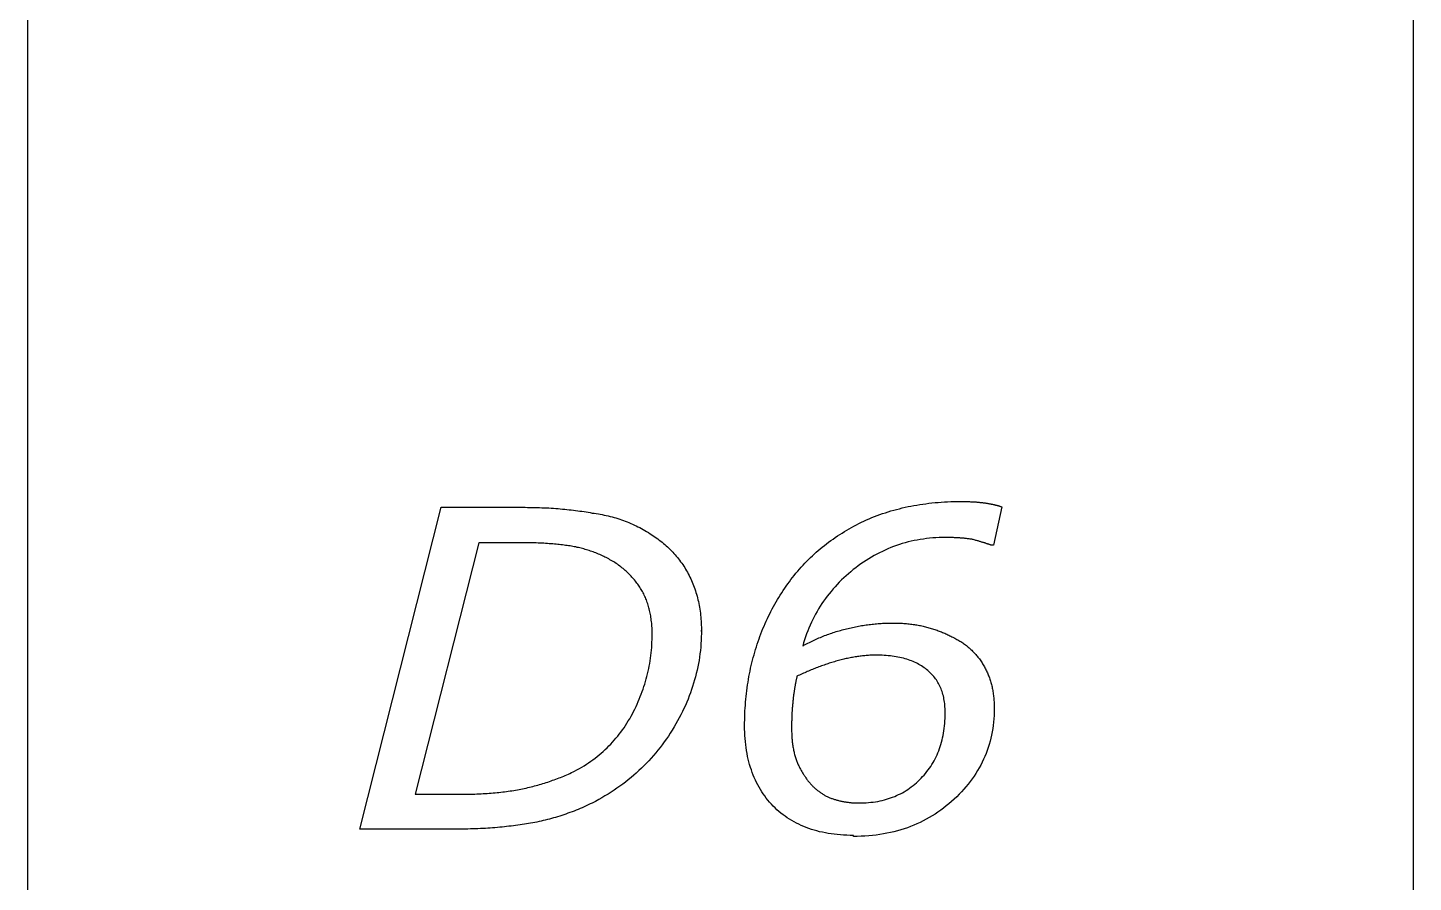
# Model space of a CAD drawing. Extents: x 0.06 to 4.03, y 0.06 to 10.05.
# Drawn here: x 0.061 to 2.026, y 6.72 to 7.931 of the extents above; entities that cross this region are included whole.
import ezdxf

# ---------------------------------------------------------------- set-up
doc = ezdxf.new("R2010")
doc.units = 0
doc.layers.add('CAPA_1', color=7, linetype='CONTINUOUS')

msp = doc.modelspace()

# ---------------------------------------------------------------- linework, layer by layer
at = {"layer": 'CAPA_1', "color": 7}
msp.add_lwpolyline([(0.0615, 9.143), (2.0257, 9.143), (2.0257, 0.0605), (0.0615, 0.0605)], close=True, dxfattribs=at)
for points in [[(0.6668, 6.7952), (0.5324, 6.7952), (0.6474, 7.2516), (0.7631, 7.2516)], [(0.7631, 7.2516), (0.7666, 7.2516), (0.7701, 7.2515), (0.7735, 7.2515), (0.7769, 7.2514), (0.7803, 7.2514), (0.7837, 7.2513), (0.7871, 7.2512), (0.7904, 7.251), (0.7937, 7.2509), (0.797, 7.2507), (0.8003, 7.2506), (0.8036, 7.2504), (0.8068, 7.2502), (0.8101, 7.2499), (0.8133, 7.2497), (0.8164, 7.2494), (0.8196, 7.2491), (0.8228, 7.2488), (0.8259, 7.2485), (0.829, 7.2482), (0.8321, 7.2478), (0.8351, 7.2475), (0.8382, 7.2471), (0.8412, 7.2467), (0.8442, 7.2463), (0.8472, 7.2459), (0.8501, 7.2454), (0.8531, 7.2449), (0.856, 7.2445), (0.8589, 7.244), (0.8618, 7.2434)], [(1.2544, 7.2354), (1.2581, 7.2369), (1.2619, 7.2384), (1.2657, 7.2399), (1.2695, 7.2413), (1.2734, 7.2426), (1.2773, 7.2439), (1.2812, 7.2452), (1.2851, 7.2464), (1.2891, 7.2475), (1.2931, 7.2486), (1.2972, 7.2496), (1.3012, 7.2506), (1.3053, 7.2516), (1.3094, 7.2525), (1.3136, 7.2533), (1.3177, 7.2541), (1.3219, 7.2548), (1.3262, 7.2555), (1.3304, 7.2561), (1.3347, 7.2567), (1.339, 7.2573), (1.3434, 7.2577), (1.3478, 7.2582), (1.3522, 7.2586), (1.3566, 7.2589), (1.3611, 7.2592), (1.3655, 7.2594), (1.3701, 7.2596), (1.3746, 7.2597), (1.3792, 7.2598), (1.3838, 7.2598)], [(1.3838, 7.2598), (1.3851, 7.2598), (1.3865, 7.2598), (1.3878, 7.2598), (1.3891, 7.2598), (1.3904, 7.2597), (1.3917, 7.2597), (1.3929, 7.2597), (1.3942, 7.2597), (1.3954, 7.2596), (1.3967, 7.2596), (1.3979, 7.2595), (1.399, 7.2595), (1.4002, 7.2594), (1.4014, 7.2594), (1.4025, 7.2593), (1.4037, 7.2592), (1.4048, 7.2592), (1.4059, 7.2591), (1.407, 7.259), (1.4081, 7.2589), (1.4091, 7.2588), (1.4102, 7.2587), (1.4112, 7.2586), (1.4122, 7.2585), (1.4132, 7.2584), (1.4142, 7.2583), (1.4152, 7.2582), (1.4161, 7.2581), (1.4171, 7.2579), (1.418, 7.2578), (1.4189, 7.2577)], [(1.4189, 7.2577), (1.4198, 7.2575), (1.4207, 7.2574), (1.4216, 7.2572), (1.4225, 7.2571), (1.4233, 7.2569), (1.4242, 7.2568), (1.425, 7.2566), (1.4258, 7.2565), (1.4267, 7.2563), (1.4275, 7.2562), (1.4283, 7.256), (1.4291, 7.2558), (1.4299, 7.2557), (1.4306, 7.2555), (1.4314, 7.2553), (1.4322, 7.2551), (1.4329, 7.255), (1.4336, 7.2548), (1.4344, 7.2546), (1.4351, 7.2544), (1.4358, 7.2542), (1.4365, 7.254), (1.4372, 7.2539), (1.4378, 7.2537), (1.4385, 7.2535), (1.4392, 7.2533), (1.4398, 7.2531), (1.4405, 7.2529), (1.4411, 7.2527), (1.4417, 7.2524), (1.4423, 7.2522)], [(1.4423, 7.2522), (1.4306, 7.198), (1.4273, 7.198)], [(0.8618, 7.2434), (0.8646, 7.2431), (0.8675, 7.2427), (0.8704, 7.2422), (0.8732, 7.2417), (0.876, 7.2412), (0.8788, 7.2406), (0.8816, 7.24), (0.8844, 7.2394), (0.8871, 7.2387), (0.8899, 7.238), (0.8926, 7.2373), (0.8953, 7.2365), (0.898, 7.2356), (0.9007, 7.2348), (0.9033, 7.2339), (0.906, 7.2329), (0.9086, 7.2319), (0.9112, 7.2309), (0.9138, 7.2299), (0.9164, 7.2288), (0.9189, 7.2276), (0.9215, 7.2264), (0.924, 7.2252), (0.9265, 7.224), (0.929, 7.2227), (0.9315, 7.2214), (0.934, 7.22), (0.9364, 7.2186), (0.9389, 7.2171), (0.9413, 7.2157), (0.9437, 7.2141)], [(1.1581, 7.1667), (1.1606, 7.1695), (1.1631, 7.1722), (1.1657, 7.1749), (1.1684, 7.1776), (1.1711, 7.1802), (1.1738, 7.1828), (1.1765, 7.1853), (1.1793, 7.1878), (1.1822, 7.1903), (1.185, 7.1927), (1.1879, 7.1951), (1.1909, 7.1975), (1.1939, 7.1998), (1.1969, 7.2021), (1.2, 7.2043), (1.2031, 7.2066), (1.2062, 7.2087), (1.2094, 7.2109), (1.2126, 7.213), (1.2159, 7.2151), (1.2192, 7.2171), (1.2225, 7.2191), (1.2259, 7.221), (1.2293, 7.223), (1.2328, 7.2248), (1.2363, 7.2267), (1.2398, 7.2285), (1.2434, 7.2303), (1.247, 7.232), (1.2507, 7.2337), (1.2544, 7.2354)], [(0.9437, 7.2141), (0.946, 7.2127), (0.9482, 7.2113), (0.9504, 7.2098), (0.9526, 7.2083), (0.9547, 7.2068), (0.9568, 7.2052), (0.9588, 7.2036), (0.9609, 7.202), (0.9629, 7.2004), (0.9648, 7.1987), (0.9667, 7.197), (0.9686, 7.1953), (0.9705, 7.1935), (0.9723, 7.1918), (0.9741, 7.1899), (0.9758, 7.1881), (0.9775, 7.1862), (0.9792, 7.1843), (0.9809, 7.1824), (0.9825, 7.1805), (0.984, 7.1785), (0.9856, 7.1765), (0.9871, 7.1744), (0.9886, 7.1724), (0.99, 7.1703), (0.9914, 7.1682), (0.9928, 7.166), (0.9941, 7.1638), (0.9954, 7.1616), (0.9966, 7.1594), (0.9979, 7.1571)], [(1.3627, 7.2088), (1.3581, 7.2088), (1.3536, 7.2086), (1.349, 7.2084), (1.3445, 7.2081), (1.34, 7.2077), (1.3356, 7.2072), (1.3312, 7.2066), (1.3268, 7.206), (1.3225, 7.2052), (1.3182, 7.2043), (1.3139, 7.2034), (1.3097, 7.2024), (1.3055, 7.2013), (1.3013, 7.2001), (1.2971, 7.1988), (1.293, 7.1974), (1.289, 7.1959), (1.2849, 7.1944), (1.2809, 7.1927), (1.2769, 7.191), (1.273, 7.1891), (1.2691, 7.1872), (1.2652, 7.1852), (1.2613, 7.1831), (1.2575, 7.1809), (1.2537, 7.1786), (1.25, 7.1763), (1.2463, 7.1738), (1.2426, 7.1713), (1.2389, 7.1687), (1.2353, 7.1659)], [(1.4008, 7.2061), (1.3997, 7.2063), (1.3985, 7.2064), (1.3973, 7.2066), (1.3961, 7.2068), (1.3949, 7.2069), (1.3937, 7.207), (1.3925, 7.2072), (1.3913, 7.2073), (1.3901, 7.2074), (1.3888, 7.2076), (1.3876, 7.2077), (1.3864, 7.2078), (1.3852, 7.2079), (1.384, 7.208), (1.3827, 7.2081), (1.3815, 7.2082), (1.3803, 7.2083), (1.379, 7.2083), (1.3778, 7.2084), (1.3766, 7.2085), (1.3753, 7.2085), (1.3741, 7.2086), (1.3728, 7.2086), (1.3716, 7.2087), (1.3703, 7.2087), (1.3691, 7.2087), (1.3678, 7.2088), (1.3665, 7.2088), (1.3653, 7.2088), (1.364, 7.2088), (1.3627, 7.2088)], [(0.7564, 7.2014), (0.7012, 7.2014), (0.6109, 6.8449), (0.6802, 6.8449)], [(0.8343, 7.196), (0.8323, 7.1963), (0.8303, 7.1967), (0.8282, 7.197), (0.8261, 7.1973), (0.824, 7.1976), (0.8218, 7.1979), (0.8196, 7.1982), (0.8174, 7.1984), (0.8151, 7.1987), (0.8128, 7.1989), (0.8104, 7.1992), (0.8081, 7.1994), (0.8057, 7.1996), (0.8032, 7.1998), (0.8007, 7.2), (0.7982, 7.2002), (0.7957, 7.2003), (0.7931, 7.2005), (0.7905, 7.2006), (0.7878, 7.2007), (0.7851, 7.2009), (0.7824, 7.201), (0.7797, 7.2011), (0.7769, 7.2012), (0.7741, 7.2012), (0.7712, 7.2013), (0.7683, 7.2013), (0.7654, 7.2014), (0.7624, 7.2014), (0.7594, 7.2014), (0.7564, 7.2014)], [(0.8922, 7.1743), (0.8904, 7.1753), (0.8887, 7.1763), (0.8869, 7.1773), (0.8851, 7.1783), (0.8834, 7.1793), (0.8816, 7.1802), (0.8798, 7.1811), (0.878, 7.182), (0.8762, 7.1828), (0.8743, 7.1837), (0.8725, 7.1845), (0.8707, 7.1853), (0.8688, 7.186), (0.867, 7.1868), (0.8651, 7.1875), (0.8632, 7.1882), (0.8614, 7.1889), (0.8595, 7.1895), (0.8576, 7.1902), (0.8557, 7.1908), (0.8538, 7.1914), (0.8519, 7.1919), (0.85, 7.1925), (0.848, 7.193), (0.8461, 7.1935), (0.8442, 7.194), (0.8422, 7.1944), (0.8403, 7.1948), (0.8383, 7.1953), (0.8363, 7.1956), (0.8343, 7.196)], [(1.4273, 7.198), (1.4268, 7.1981), (1.4262, 7.1983), (1.4257, 7.1985), (1.4251, 7.1987), (1.4245, 7.1989), (1.4239, 7.1991), (1.4232, 7.1993), (1.4226, 7.1995), (1.4219, 7.1998), (1.4212, 7.2), (1.4204, 7.2002), (1.4197, 7.2005), (1.4189, 7.2007), (1.4181, 7.201), (1.4172, 7.2012), (1.4164, 7.2015), (1.4155, 7.2017), (1.4146, 7.202), (1.4137, 7.2023), (1.4127, 7.2026), (1.4118, 7.2029), (1.4108, 7.2032), (1.4098, 7.2035), (1.4087, 7.2038), (1.4077, 7.2041), (1.4066, 7.2044), (1.4055, 7.2047), (1.4044, 7.2051), (1.4032, 7.2054), (1.402, 7.2058), (1.4008, 7.2061)], [(0.933, 7.132), (0.9321, 7.1335), (0.9312, 7.1351), (0.9303, 7.1366), (0.9293, 7.1381), (0.9283, 7.1397), (0.9273, 7.1412), (0.9262, 7.1427), (0.9252, 7.1441), (0.924, 7.1456), (0.9229, 7.147), (0.9217, 7.1485), (0.9205, 7.1499), (0.9193, 7.1513), (0.918, 7.1527), (0.9168, 7.1541), (0.9154, 7.1554), (0.9141, 7.1568), (0.9127, 7.1581), (0.9113, 7.1594), (0.9099, 7.1608), (0.9084, 7.1621), (0.9069, 7.1633), (0.9054, 7.1646), (0.9039, 7.1659), (0.9023, 7.1671), (0.9007, 7.1683), (0.899, 7.1696), (0.8974, 7.1708), (0.8957, 7.172), (0.8939, 7.1731), (0.8922, 7.1743)], [(0.9979, 7.1571), (0.9991, 7.1549), (1.0002, 7.1526), (1.0013, 7.1503), (1.0024, 7.1479), (1.0034, 7.1455), (1.0044, 7.1432), (1.0054, 7.1407), (1.0063, 7.1383), (1.0072, 7.1358), (1.008, 7.1333), (1.0088, 7.1308), (1.0096, 7.1283), (1.0103, 7.1257), (1.011, 7.1231), (1.0116, 7.1205), (1.0122, 7.1179), (1.0128, 7.1152), (1.0133, 7.1125), (1.0138, 7.1098), (1.0142, 7.1071), (1.0146, 7.1044), (1.015, 7.1016), (1.0153, 7.0988), (1.0156, 7.0959), (1.0159, 7.0931), (1.0161, 7.0902), (1.0163, 7.0873), (1.0164, 7.0844), (1.0165, 7.0814), (1.0166, 7.0785), (1.0166, 7.0755)], [(1.0982, 7.0649), (1.0995, 7.0686), (1.1009, 7.0723), (1.1023, 7.0759), (1.1038, 7.0795), (1.1053, 7.0831), (1.1068, 7.0866), (1.1084, 7.0902), (1.11, 7.0937), (1.1116, 7.0971), (1.1133, 7.1006), (1.1151, 7.104), (1.1168, 7.1074), (1.1187, 7.1107), (1.1205, 7.1141), (1.1224, 7.1174), (1.1243, 7.1207), (1.1263, 7.1239), (1.1283, 7.1271), (1.1304, 7.1304), (1.1325, 7.1335), (1.1346, 7.1367), (1.1367, 7.1398), (1.139, 7.1429), (1.1412, 7.146), (1.1435, 7.149), (1.1458, 7.152), (1.1482, 7.155), (1.1506, 7.158), (1.153, 7.1609), (1.1555, 7.1638), (1.1581, 7.1667)], [(1.2353, 7.1659), (1.2317, 7.1632), (1.2283, 7.1603), (1.2248, 7.1574), (1.2215, 7.1545), (1.2182, 7.1515), (1.2151, 7.1485), (1.2119, 7.1454), (1.2089, 7.1422), (1.206, 7.139), (1.2031, 7.1358), (1.2003, 7.1324), (1.1975, 7.1291), (1.1949, 7.1257), (1.1923, 7.1222), (1.1898, 7.1187), (1.1874, 7.1151), (1.185, 7.1114), (1.1827, 7.1078), (1.1805, 7.104), (1.1784, 7.1002), (1.1764, 7.0964), (1.1744, 7.0925), (1.1725, 7.0885), (1.1707, 7.0845), (1.1689, 7.0804), (1.1673, 7.0763), (1.1657, 7.0722), (1.1642, 7.0679), (1.1627, 7.0637), (1.1614, 7.0593), (1.1601, 7.0549)], [(0.9467, 7.072), (0.9467, 7.0742), (0.9466, 7.0765), (0.9466, 7.0787), (0.9465, 7.0808), (0.9463, 7.083), (0.9462, 7.0852), (0.946, 7.0873), (0.9458, 7.0894), (0.9455, 7.0915), (0.9453, 7.0935), (0.945, 7.0956), (0.9446, 7.0976), (0.9443, 7.0996), (0.9439, 7.1016), (0.9435, 7.1035), (0.943, 7.1054), (0.9426, 7.1074), (0.9421, 7.1092), (0.9416, 7.1111), (0.941, 7.113), (0.9404, 7.1148), (0.9398, 7.1166), (0.9392, 7.1184), (0.9385, 7.1202), (0.9378, 7.1219), (0.9371, 7.1236), (0.9363, 7.1253), (0.9355, 7.127), (0.9347, 7.1287), (0.9339, 7.1303), (0.933, 7.132)], [(0.9186, 6.9586), (0.9204, 6.9621), (0.9221, 6.9656), (0.9238, 6.9691), (0.9254, 6.9725), (0.9269, 6.9761), (0.9284, 6.9796), (0.9299, 6.9831), (0.9312, 6.9867), (0.9326, 6.9902), (0.9338, 6.9938), (0.935, 6.9974), (0.9362, 7.001), (0.9372, 7.0046), (0.9383, 7.0082), (0.9392, 7.0118), (0.9401, 7.0155), (0.941, 7.0192), (0.9418, 7.0228), (0.9425, 7.0265), (0.9432, 7.0302), (0.9438, 7.0339), (0.9443, 7.0377), (0.9448, 7.0414), (0.9453, 7.0452), (0.9457, 7.0489), (0.946, 7.0527), (0.9462, 7.0565), (0.9464, 7.0603), (0.9466, 7.0641), (0.9467, 7.068), (0.9467, 7.0718)], [(0.9467, 7.0718), (0.9467, 7.072)], [(1.0166, 7.0774), (1.0166, 7.0726), (1.0164, 7.0678), (1.0162, 7.063), (1.0159, 7.0582), (1.0155, 7.0535), (1.015, 7.0487), (1.0145, 7.044), (1.0138, 7.0393), (1.0131, 7.0346), (1.0123, 7.0299), (1.0114, 7.0253), (1.0104, 7.0206), (1.0093, 7.016), (1.0081, 7.0114), (1.0069, 7.0068), (1.0055, 7.0023), (1.0041, 6.9977), (1.0026, 6.9932), (1.001, 6.9886), (0.9993, 6.9841), (0.9976, 6.9797), (0.9957, 6.9752), (0.9938, 6.9707), (0.9917, 6.9663), (0.9896, 6.9619), (0.9874, 6.9575), (0.9851, 6.9531), (0.9828, 6.9487), (0.9803, 6.9444), (0.9778, 6.9401), (0.9751, 6.9357)], [(1.0166, 7.0755), (1.0166, 7.0774)], [(1.1601, 7.0549), (1.1619, 7.056), (1.1638, 7.057), (1.1657, 7.058), (1.1676, 7.059), (1.1696, 7.06), (1.1715, 7.0609), (1.1734, 7.0619), (1.1753, 7.0628), (1.1773, 7.0637), (1.1793, 7.0646), (1.1812, 7.0655), (1.1832, 7.0663), (1.1852, 7.0672), (1.1872, 7.068), (1.1892, 7.0688), (1.1912, 7.0696), (1.1932, 7.0703), (1.1952, 7.0711), (1.1972, 7.0718), (1.1993, 7.0726), (1.2013, 7.0733), (1.2034, 7.0739), (1.2054, 7.0746), (1.2075, 7.0753), (1.2096, 7.0759), (1.2117, 7.0765), (1.2138, 7.0771), (1.2159, 7.0777), (1.218, 7.0783), (1.2201, 7.0788), (1.2223, 7.0794)], [(1.2223, 7.0794), (1.2244, 7.0799), (1.2265, 7.0804), (1.2287, 7.0809), (1.2308, 7.0813), (1.2329, 7.0818), (1.2351, 7.0822), (1.2372, 7.0826), (1.2393, 7.083), (1.2415, 7.0834), (1.2436, 7.0838), (1.2457, 7.0841), (1.2478, 7.0844), (1.25, 7.0848), (1.2521, 7.0851), (1.2542, 7.0853), (1.2564, 7.0856), (1.2585, 7.0858), (1.2606, 7.0861), (1.2627, 7.0863), (1.2648, 7.0865), (1.267, 7.0867), (1.2691, 7.0868), (1.2712, 7.087), (1.2733, 7.0871), (1.2754, 7.0872), (1.2776, 7.0873), (1.2797, 7.0874), (1.2818, 7.0874), (1.2839, 7.0875), (1.286, 7.0875), (1.2881, 7.0875)], [(1.2881, 7.0875), (1.2901, 7.0875), (1.2921, 7.0875), (1.294, 7.0874), (1.296, 7.0874), (1.2979, 7.0873), (1.2998, 7.0872), (1.3018, 7.0871), (1.3036, 7.087), (1.3055, 7.0868), (1.3074, 7.0867), (1.3093, 7.0865), (1.3111, 7.0863), (1.313, 7.0861), (1.3148, 7.0858), (1.3166, 7.0856), (1.3184, 7.0853), (1.3202, 7.0851), (1.322, 7.0848), (1.3237, 7.0844), (1.3255, 7.0841), (1.3272, 7.0838), (1.329, 7.0834), (1.3307, 7.083), (1.3324, 7.0826), (1.3341, 7.0822), (1.3358, 7.0818), (1.3374, 7.0813), (1.3391, 7.0809), (1.3407, 7.0804), (1.3424, 7.0799), (1.344, 7.0794)], [(1.344, 7.0794), (1.3456, 7.0788), (1.3473, 7.0783), (1.3489, 7.0777), (1.3505, 7.0772), (1.3521, 7.0766), (1.3536, 7.076), (1.3552, 7.0754), (1.3568, 7.0748), (1.3583, 7.0742), (1.3598, 7.0735), (1.3614, 7.0729), (1.3629, 7.0722), (1.3644, 7.0716), (1.3659, 7.0709), (1.3673, 7.0702), (1.3688, 7.0695), (1.3703, 7.0688), (1.3717, 7.0681), (1.3731, 7.0673), (1.3746, 7.0666), (1.376, 7.0658), (1.3774, 7.0651), (1.3788, 7.0643), (1.3801, 7.0635), (1.3815, 7.0627), (1.3829, 7.0619), (1.3842, 7.0611), (1.3855, 7.0602), (1.3869, 7.0594), (1.3882, 7.0585), (1.3895, 7.0576)], [(1.0778, 6.9417), (1.0778, 6.946), (1.0779, 6.9502), (1.078, 6.9545), (1.0781, 6.9587), (1.0783, 6.9629), (1.0786, 6.967), (1.0788, 6.9712), (1.0792, 6.9753), (1.0795, 6.9794), (1.0799, 6.9835), (1.0804, 6.9876), (1.0809, 6.9916), (1.0814, 6.9957), (1.082, 6.9997), (1.0826, 7.0037), (1.0832, 7.0076), (1.0839, 7.0116), (1.0847, 7.0155), (1.0855, 7.0194), (1.0863, 7.0233), (1.0872, 7.0272), (1.0881, 7.0311), (1.089, 7.0349), (1.09, 7.0387), (1.0911, 7.0425), (1.0921, 7.0463), (1.0933, 7.0501), (1.0944, 7.0538), (1.0956, 7.0576), (1.0969, 7.0613), (1.0982, 7.0649)], [(1.3895, 7.0576), (1.3908, 7.0566), (1.3922, 7.0555), (1.3935, 7.0544), (1.3948, 7.0533), (1.3961, 7.0522), (1.3973, 7.0511), (1.3986, 7.0499), (1.3998, 7.0488), (1.401, 7.0476), (1.4021, 7.0464), (1.4033, 7.0452), (1.4044, 7.044), (1.4055, 7.0428), (1.4066, 7.0416), (1.4076, 7.0403), (1.4086, 7.039), (1.4096, 7.0377), (1.4106, 7.0365), (1.4116, 7.0351), (1.4125, 7.0338), (1.4134, 7.0325), (1.4143, 7.0311), (1.4152, 7.0298), (1.416, 7.0284), (1.4168, 7.027), (1.4176, 7.0256), (1.4184, 7.0241), (1.4191, 7.0227), (1.4199, 7.0212), (1.4206, 7.0198), (1.4212, 7.0183)], [(1.2089, 7.0337), (1.207, 7.0332), (1.2052, 7.0327), (1.2033, 7.0321), (1.2015, 7.0315), (1.1996, 7.031), (1.1978, 7.0304), (1.1959, 7.0298), (1.1941, 7.0292), (1.1922, 7.0286), (1.1904, 7.0279), (1.1886, 7.0273), (1.1867, 7.0266), (1.1849, 7.026), (1.183, 7.0253), (1.1812, 7.0246), (1.1794, 7.0239), (1.1775, 7.0232), (1.1757, 7.0225), (1.1739, 7.0217), (1.1721, 7.021), (1.1702, 7.0202), (1.1684, 7.0194), (1.1666, 7.0187), (1.1648, 7.0179), (1.1629, 7.0171), (1.1611, 7.0163), (1.1593, 7.0154), (1.1575, 7.0146), (1.1557, 7.0138), (1.1538, 7.0129), (1.152, 7.012)], [(1.2634, 7.0419), (1.2618, 7.0419), (1.2601, 7.0418), (1.2584, 7.0418), (1.2568, 7.0417), (1.2551, 7.0417), (1.2534, 7.0416), (1.2517, 7.0415), (1.25, 7.0413), (1.2483, 7.0412), (1.2466, 7.041), (1.2449, 7.0409), (1.2432, 7.0407), (1.2414, 7.0404), (1.2397, 7.0402), (1.2379, 7.04), (1.2362, 7.0397), (1.2344, 7.0394), (1.2326, 7.0391), (1.2309, 7.0388), (1.2291, 7.0385), (1.2273, 7.0381), (1.2255, 7.0378), (1.2237, 7.0374), (1.2218, 7.037), (1.22, 7.0366), (1.2182, 7.0362), (1.2163, 7.0357), (1.2145, 7.0352), (1.2126, 7.0348), (1.2108, 7.0343), (1.2089, 7.0337)], [(1.3373, 7.0202), (1.3357, 7.0215), (1.334, 7.0229), (1.3323, 7.0242), (1.3305, 7.0254), (1.3287, 7.0266), (1.3268, 7.0278), (1.3249, 7.0289), (1.3229, 7.0299), (1.3209, 7.0309), (1.3188, 7.0319), (1.3167, 7.0328), (1.3145, 7.0337), (1.3123, 7.0346), (1.31, 7.0354), (1.3076, 7.0361), (1.3053, 7.0368), (1.3028, 7.0375), (1.3003, 7.0381), (1.2978, 7.0386), (1.2952, 7.0391), (1.2926, 7.0396), (1.2899, 7.0401), (1.2871, 7.0404), (1.2844, 7.0408), (1.2815, 7.0411), (1.2786, 7.0413), (1.2757, 7.0415), (1.2727, 7.0417), (1.2696, 7.0418), (1.2665, 7.0419), (1.2634, 7.0419)], [(1.3621, 6.9613), (1.362, 6.9637), (1.3619, 6.9662), (1.3618, 6.9686), (1.3616, 6.9709), (1.3614, 6.9732), (1.3611, 6.9755), (1.3608, 6.9778), (1.3604, 6.98), (1.36, 6.9821), (1.3595, 6.9842), (1.3589, 6.9863), (1.3583, 6.9884), (1.3577, 6.9904), (1.357, 6.9924), (1.3563, 6.9943), (1.3555, 6.9962), (1.3546, 6.9981), (1.3537, 6.9999), (1.3528, 7.0017), (1.3518, 7.0034), (1.3507, 7.0051), (1.3496, 7.0068), (1.3484, 7.0085), (1.3472, 7.01), (1.346, 7.0116), (1.3446, 7.0131), (1.3433, 7.0146), (1.3419, 7.0161), (1.3404, 7.0175), (1.3389, 7.0188), (1.3373, 7.0202)], [(1.4212, 7.0183), (1.4219, 7.0169), (1.4225, 7.0155), (1.4232, 7.014), (1.4237, 7.0125), (1.4243, 7.0111), (1.4249, 7.0096), (1.4254, 7.008), (1.4259, 7.0065), (1.4264, 7.005), (1.4269, 7.0034), (1.4273, 7.0018), (1.4277, 7.0002), (1.4281, 6.9986), (1.4285, 6.9969), (1.4288, 6.9953), (1.4292, 6.9936), (1.4295, 6.9919), (1.4298, 6.9902), (1.4301, 6.9884), (1.4303, 6.9867), (1.4305, 6.9849), (1.4307, 6.9831), (1.4309, 6.9813), (1.4311, 6.9795), (1.4312, 6.9776), (1.4313, 6.9758), (1.4314, 6.9739), (1.4315, 6.972), (1.4316, 6.9701), (1.4316, 6.9681), (1.4316, 6.9662)], [(1.152, 7.012), (1.1518, 7.0111), (1.1516, 7.0102), (1.1514, 7.0093), (1.1512, 7.0084), (1.151, 7.0075), (1.1508, 7.0065), (1.1506, 7.0056), (1.1504, 7.0046), (1.1502, 7.0036), (1.15, 7.0026), (1.1498, 7.0016), (1.1496, 7.0005), (1.1494, 6.9995), (1.1492, 6.9984), (1.149, 6.9974), (1.1489, 6.9963), (1.1487, 6.9952), (1.1485, 6.9941), (1.1483, 6.9929), (1.1481, 6.9918), (1.148, 6.9907), (1.1478, 6.9895), (1.1476, 6.9883), (1.1475, 6.9871), (1.1473, 6.9859), (1.1471, 6.9847), (1.147, 6.9834), (1.1468, 6.9822), (1.1467, 6.9809), (1.1465, 6.9797), (1.1464, 6.9784)], [(1.1464, 6.9784), (1.1462, 6.9771), (1.1461, 6.9759), (1.146, 6.9747), (1.1459, 6.9734), (1.1458, 6.9722), (1.1457, 6.971), (1.1455, 6.9697), (1.1455, 6.9685), (1.1454, 6.9672), (1.1453, 6.9659), (1.1452, 6.9647), (1.1451, 6.9634), (1.145, 6.9622), (1.1449, 6.9609), (1.1449, 6.9596), (1.1448, 6.9583), (1.1448, 6.957), (1.1447, 6.9558), (1.1446, 6.9545), (1.1446, 6.9532), (1.1446, 6.9519), (1.1445, 6.9506), (1.1445, 6.9493), (1.1444, 6.948), (1.1444, 6.9467), (1.1444, 6.9454), (1.1444, 6.944), (1.1444, 6.9427), (1.1444, 6.9414), (1.1443, 6.9401), (1.1443, 6.9388)], [(0.8367, 6.8775), (0.8401, 6.8793), (0.8435, 6.8812), (0.8469, 6.8832), (0.8501, 6.8852), (0.8534, 6.8872), (0.8566, 6.8894), (0.8597, 6.8915), (0.8628, 6.8937), (0.8658, 6.896), (0.8687, 6.8983), (0.8716, 6.9006), (0.8745, 6.9031), (0.8773, 6.9055), (0.8801, 6.908), (0.8828, 6.9106), (0.8854, 6.9132), (0.888, 6.9159), (0.8905, 6.9186), (0.893, 6.9214), (0.8954, 6.9242), (0.8978, 6.9271), (0.9001, 6.93), (0.9024, 6.933), (0.9046, 6.936), (0.9068, 6.9391), (0.9089, 6.9422), (0.9109, 6.9454), (0.9129, 6.9486), (0.9149, 6.9519), (0.9168, 6.9553), (0.9186, 6.9586)], [(1.3279, 6.8674), (1.3301, 6.8697), (1.3322, 6.872), (1.3342, 6.8744), (1.3362, 6.8768), (1.3381, 6.8792), (1.3399, 6.8818), (1.3416, 6.8843), (1.3433, 6.8869), (1.3449, 6.8896), (1.3464, 6.8923), (1.3479, 6.895), (1.3492, 6.8978), (1.3506, 6.9006), (1.3518, 6.9035), (1.353, 6.9064), (1.3541, 6.9094), (1.3551, 6.9124), (1.3561, 6.9154), (1.3569, 6.9185), (1.3578, 6.9217), (1.3585, 6.9249), (1.3592, 6.9281), (1.3598, 6.9314), (1.3603, 6.9348), (1.3608, 6.9381), (1.3612, 6.9416), (1.3615, 6.945), (1.3617, 6.9486), (1.3619, 6.9521), (1.362, 6.9557), (1.3621, 6.9594)], [(1.3621, 6.9594), (1.3621, 6.9613)], [(1.4316, 6.9662), (1.4316, 6.9613), (1.4314, 6.9565), (1.4311, 6.9518), (1.4307, 6.9471), (1.4301, 6.9424), (1.4295, 6.9378), (1.4287, 6.9333), (1.4278, 6.9287), (1.4268, 6.9243), (1.4257, 6.9199), (1.4245, 6.9155), (1.4231, 6.9112), (1.4216, 6.9069), (1.42, 6.9026), (1.4183, 6.8985), (1.4165, 6.8943), (1.4145, 6.8902), (1.4124, 6.8862), (1.4103, 6.8822), (1.4079, 6.8782), (1.4055, 6.8743), (1.403, 6.8704), (1.4003, 6.8666), (1.3975, 6.8629), (1.3946, 6.8592), (1.3916, 6.8555), (1.3885, 6.8519), (1.3852, 6.8483), (1.3819, 6.8447), (1.3784, 6.8413), (1.3748, 6.8378)], [(0.9751, 6.9357), (0.9724, 6.9315), (0.9697, 6.9273), (0.9668, 6.9231), (0.9639, 6.919), (0.961, 6.915), (0.9579, 6.911), (0.9548, 6.9071), (0.9517, 6.9033), (0.9485, 6.8995), (0.9452, 6.8958), (0.9419, 6.8922), (0.9385, 6.8886), (0.935, 6.885), (0.9315, 6.8816), (0.9279, 6.8782), (0.9242, 6.8748), (0.9205, 6.8716), (0.9167, 6.8684), (0.9129, 6.8652), (0.909, 6.8621), (0.905, 6.8591), (0.9009, 6.8562), (0.8968, 6.8533), (0.8927, 6.8504), (0.8885, 6.8477), (0.8842, 6.8449), (0.8798, 6.8423), (0.8754, 6.8397), (0.8709, 6.8372), (0.8664, 6.8347), (0.8618, 6.8323)], [(1.1183, 6.828), (1.1157, 6.8308), (1.1132, 6.8335), (1.1108, 6.8364), (1.1085, 6.8393), (1.1063, 6.8423), (1.1041, 6.8453), (1.102, 6.8484), (1.1001, 6.8516), (1.0982, 6.8548), (1.0964, 6.8581), (1.0946, 6.8615), (1.093, 6.8649), (1.0914, 6.8684), (1.09, 6.8719), (1.0886, 6.8755), (1.0873, 6.8792), (1.086, 6.8829), (1.0849, 6.8867), (1.0839, 6.8906), (1.0829, 6.8945), (1.082, 6.8985), (1.0812, 6.9025), (1.0805, 6.9066), (1.0799, 6.9108), (1.0793, 6.915), (1.0788, 6.9193), (1.0785, 6.9237), (1.0782, 6.9281), (1.078, 6.9326), (1.0778, 6.9371), (1.0778, 6.9417)], [(1.1443, 6.9388), (1.1444, 6.9368), (1.1444, 6.9349), (1.1444, 6.9331), (1.1445, 6.9312), (1.1446, 6.9294), (1.1447, 6.9276), (1.1448, 6.9258), (1.1449, 6.924), (1.1451, 6.9222), (1.1452, 6.9205), (1.1454, 6.9188), (1.1456, 6.9171), (1.1458, 6.9154), (1.1461, 6.9138), (1.1463, 6.9121), (1.1466, 6.9105), (1.1469, 6.9089), (1.1472, 6.9074), (1.1475, 6.9058), (1.1478, 6.9043), (1.1482, 6.9028), (1.1486, 6.9013), (1.1489, 6.8998), (1.1494, 6.8984), (1.1498, 6.897), (1.1502, 6.8955), (1.1507, 6.8942), (1.1512, 6.8928), (1.1517, 6.8914), (1.1522, 6.8901), (1.1527, 6.8888)], [(0.7654, 6.8531), (0.7679, 6.8536), (0.7703, 6.8542), (0.7727, 6.8547), (0.7751, 6.8553), (0.7775, 6.8559), (0.7799, 6.8565), (0.7823, 6.8572), (0.7847, 6.8578), (0.787, 6.8585), (0.7894, 6.8592), (0.7917, 6.8599), (0.7941, 6.8606), (0.7964, 6.8613), (0.7987, 6.8621), (0.801, 6.8629), (0.8033, 6.8636), (0.8056, 6.8645), (0.8079, 6.8653), (0.8101, 6.8661), (0.8124, 6.867), (0.8147, 6.8678), (0.8169, 6.8687), (0.8191, 6.8696), (0.8214, 6.8706), (0.8236, 6.8715), (0.8258, 6.8725), (0.828, 6.8734), (0.8302, 6.8744), (0.8323, 6.8754), (0.8345, 6.8765), (0.8367, 6.8775)], [(1.1527, 6.8888), (1.1533, 6.8876), (1.1538, 6.8864), (1.1544, 6.8852), (1.155, 6.884), (1.1556, 6.8828), (1.1562, 6.8817), (1.1568, 6.8805), (1.1574, 6.8794), (1.1581, 6.8783), (1.1587, 6.8772), (1.1593, 6.8761), (1.16, 6.875), (1.1606, 6.8739), (1.1613, 6.8729), (1.162, 6.8718), (1.1627, 6.8708), (1.1634, 6.8698), (1.164, 6.8688), (1.1647, 6.8678), (1.1655, 6.8668), (1.1662, 6.8658), (1.1669, 6.8649), (1.1676, 6.8639), (1.1684, 6.863), (1.1691, 6.8621), (1.1699, 6.8612), (1.1706, 6.8603), (1.1714, 6.8594), (1.1722, 6.8585), (1.173, 6.8576), (1.1738, 6.8568)], [(1.1738, 6.8568), (1.1746, 6.8559), (1.1755, 6.8551), (1.1764, 6.8542), (1.1773, 6.8534), (1.1782, 6.8526), (1.1791, 6.8518), (1.18, 6.8511), (1.1809, 6.8503), (1.1819, 6.8496), (1.1828, 6.8489), (1.1837, 6.8482), (1.1847, 6.8475), (1.1856, 6.8468), (1.1866, 6.8462), (1.1876, 6.8456), (1.1886, 6.845), (1.1896, 6.8444), (1.1906, 6.8438), (1.1916, 6.8432), (1.1926, 6.8427), (1.1936, 6.8421), (1.1946, 6.8416), (1.1957, 6.8411), (1.1967, 6.8407), (1.1977, 6.8402), (1.1988, 6.8398), (1.1999, 6.8393), (1.2009, 6.8389), (1.202, 6.8385), (1.2031, 6.8382), (1.2042, 6.8378)], [(1.24, 6.8324), (1.2435, 6.8324), (1.2469, 6.8325), (1.2503, 6.8327), (1.2536, 6.833), (1.2569, 6.8333), (1.2602, 6.8337), (1.2634, 6.8342), (1.2666, 6.8347), (1.2697, 6.8353), (1.2728, 6.836), (1.2759, 6.8368), (1.2789, 6.8376), (1.2818, 6.8385), (1.2848, 6.8395), (1.2876, 6.8406), (1.2905, 6.8417), (1.2933, 6.8429), (1.296, 6.8442), (1.2987, 6.8455), (1.3014, 6.8469), (1.304, 6.8484), (1.3066, 6.85), (1.3092, 6.8516), (1.3116, 6.8534), (1.3141, 6.8551), (1.3165, 6.857), (1.3189, 6.8589), (1.3212, 6.8609), (1.3235, 6.863), (1.3257, 6.8652), (1.3279, 6.8674)], [(0.6802, 6.8449), (0.6832, 6.8449), (0.6863, 6.845), (0.6893, 6.845), (0.6923, 6.8451), (0.6953, 6.8451), (0.6983, 6.8452), (0.7012, 6.8453), (0.7042, 6.8455), (0.7071, 6.8456), (0.7099, 6.8458), (0.7128, 6.846), (0.7156, 6.8462), (0.7185, 6.8464), (0.7212, 6.8466), (0.724, 6.8468), (0.7268, 6.8471), (0.7295, 6.8474), (0.7322, 6.8477), (0.7349, 6.848), (0.7376, 6.8483), (0.7402, 6.8487), (0.7428, 6.849), (0.7454, 6.8494), (0.748, 6.8498), (0.7506, 6.8502), (0.7531, 6.8507), (0.7556, 6.8511), (0.7581, 6.8516), (0.7606, 6.8521), (0.763, 6.8526), (0.7654, 6.8531)], [(1.2042, 6.8378), (1.2053, 6.8375), (1.2065, 6.8371), (1.2076, 6.8368), (1.2087, 6.8365), (1.2098, 6.8362), (1.211, 6.8359), (1.2121, 6.8356), (1.2133, 6.8354), (1.2144, 6.8351), (1.2155, 6.8349), (1.2167, 6.8346), (1.2178, 6.8344), (1.219, 6.8342), (1.2201, 6.834), (1.2213, 6.8338), (1.2224, 6.8336), (1.2236, 6.8335), (1.2247, 6.8333), (1.2259, 6.8332), (1.2271, 6.8331), (1.2282, 6.8329), (1.2294, 6.8328), (1.2306, 6.8327), (1.2317, 6.8326), (1.2329, 6.8326), (1.2341, 6.8325), (1.2353, 6.8325), (1.2364, 6.8324), (1.2376, 6.8324), (1.2388, 6.8324), (1.24, 6.8324)], [(1.3748, 6.8378), (1.3711, 6.8345), (1.3673, 6.8312), (1.3635, 6.8281), (1.3597, 6.825), (1.3558, 6.8221), (1.3518, 6.8193), (1.3477, 6.8166), (1.3436, 6.814), (1.3394, 6.8116), (1.3352, 6.8092), (1.3309, 6.8069), (1.3265, 6.8048), (1.3221, 6.8027), (1.3176, 6.8008), (1.3131, 6.799), (1.3085, 6.7973), (1.3038, 6.7957), (1.2991, 6.7942), (1.2943, 6.7928), (1.2894, 6.7916), (1.2845, 6.7904), (1.2796, 6.7894), (1.2745, 6.7884), (1.2694, 6.7876), (1.2642, 6.7869), (1.259, 6.7863), (1.2537, 6.7858), (1.2484, 6.7854), (1.243, 6.7851), (1.2375, 6.785), (1.232, 6.7849)], [(0.8618, 6.8323), (0.8589, 6.831), (0.8561, 6.8296), (0.8532, 6.8283), (0.8503, 6.827), (0.8475, 6.8257), (0.8446, 6.8245), (0.8417, 6.8233), (0.8388, 6.8221), (0.836, 6.8209), (0.8331, 6.8198), (0.8302, 6.8187), (0.8273, 6.8177), (0.8244, 6.8167), (0.8215, 6.8157), (0.8186, 6.8147), (0.8157, 6.8138), (0.8127, 6.8129), (0.8098, 6.812), (0.8069, 6.8111), (0.804, 6.8103), (0.801, 6.8095), (0.7981, 6.8088), (0.7952, 6.808), (0.7922, 6.8073), (0.7893, 6.8067), (0.7863, 6.806), (0.7833, 6.8054), (0.7804, 6.8049), (0.7774, 6.8043), (0.7744, 6.8038), (0.7715, 6.8033)], [(1.232, 6.7865), (1.2273, 6.7865), (1.2226, 6.7867), (1.2181, 6.7869), (1.2136, 6.7872), (1.2092, 6.7876), (1.2048, 6.7881), (1.2006, 6.7886), (1.1963, 6.7893), (1.1922, 6.79), (1.1881, 6.7908), (1.1841, 6.7917), (1.1802, 6.7927), (1.1763, 6.7938), (1.1725, 6.795), (1.1688, 6.7962), (1.1651, 6.7976), (1.1615, 6.799), (1.158, 6.8005), (1.1545, 6.8021), (1.1511, 6.8038), (1.1478, 6.8056), (1.1445, 6.8074), (1.1413, 6.8094), (1.1382, 6.8114), (1.1352, 6.8135), (1.1322, 6.8157), (1.1292, 6.818), (1.1264, 6.8204), (1.1236, 6.8228), (1.1209, 6.8254), (1.1183, 6.828)], [(0.7715, 6.8033), (0.7685, 6.8028), (0.7655, 6.8023), (0.7624, 6.8018), (0.7594, 6.8013), (0.7563, 6.8009), (0.7531, 6.8005), (0.75, 6.8), (0.7468, 6.7996), (0.7436, 6.7993), (0.7404, 6.7989), (0.7372, 6.7985), (0.7339, 6.7982), (0.7306, 6.7979), (0.7273, 6.7976), (0.7239, 6.7973), (0.7205, 6.7971), (0.7171, 6.7968), (0.7137, 6.7966), (0.7102, 6.7964), (0.7068, 6.7962), (0.7033, 6.796), (0.6997, 6.7958), (0.6962, 6.7957), (0.6926, 6.7956), (0.689, 6.7955), (0.6853, 6.7954), (0.6817, 6.7953), (0.678, 6.7952), (0.6743, 6.7952), (0.6706, 6.7952), (0.6668, 6.7952)], [(1.232, 6.7849), (1.232, 6.7865)]]:
    msp.add_lwpolyline(points, dxfattribs=at)

doc.saveas('drawing.dxf')
